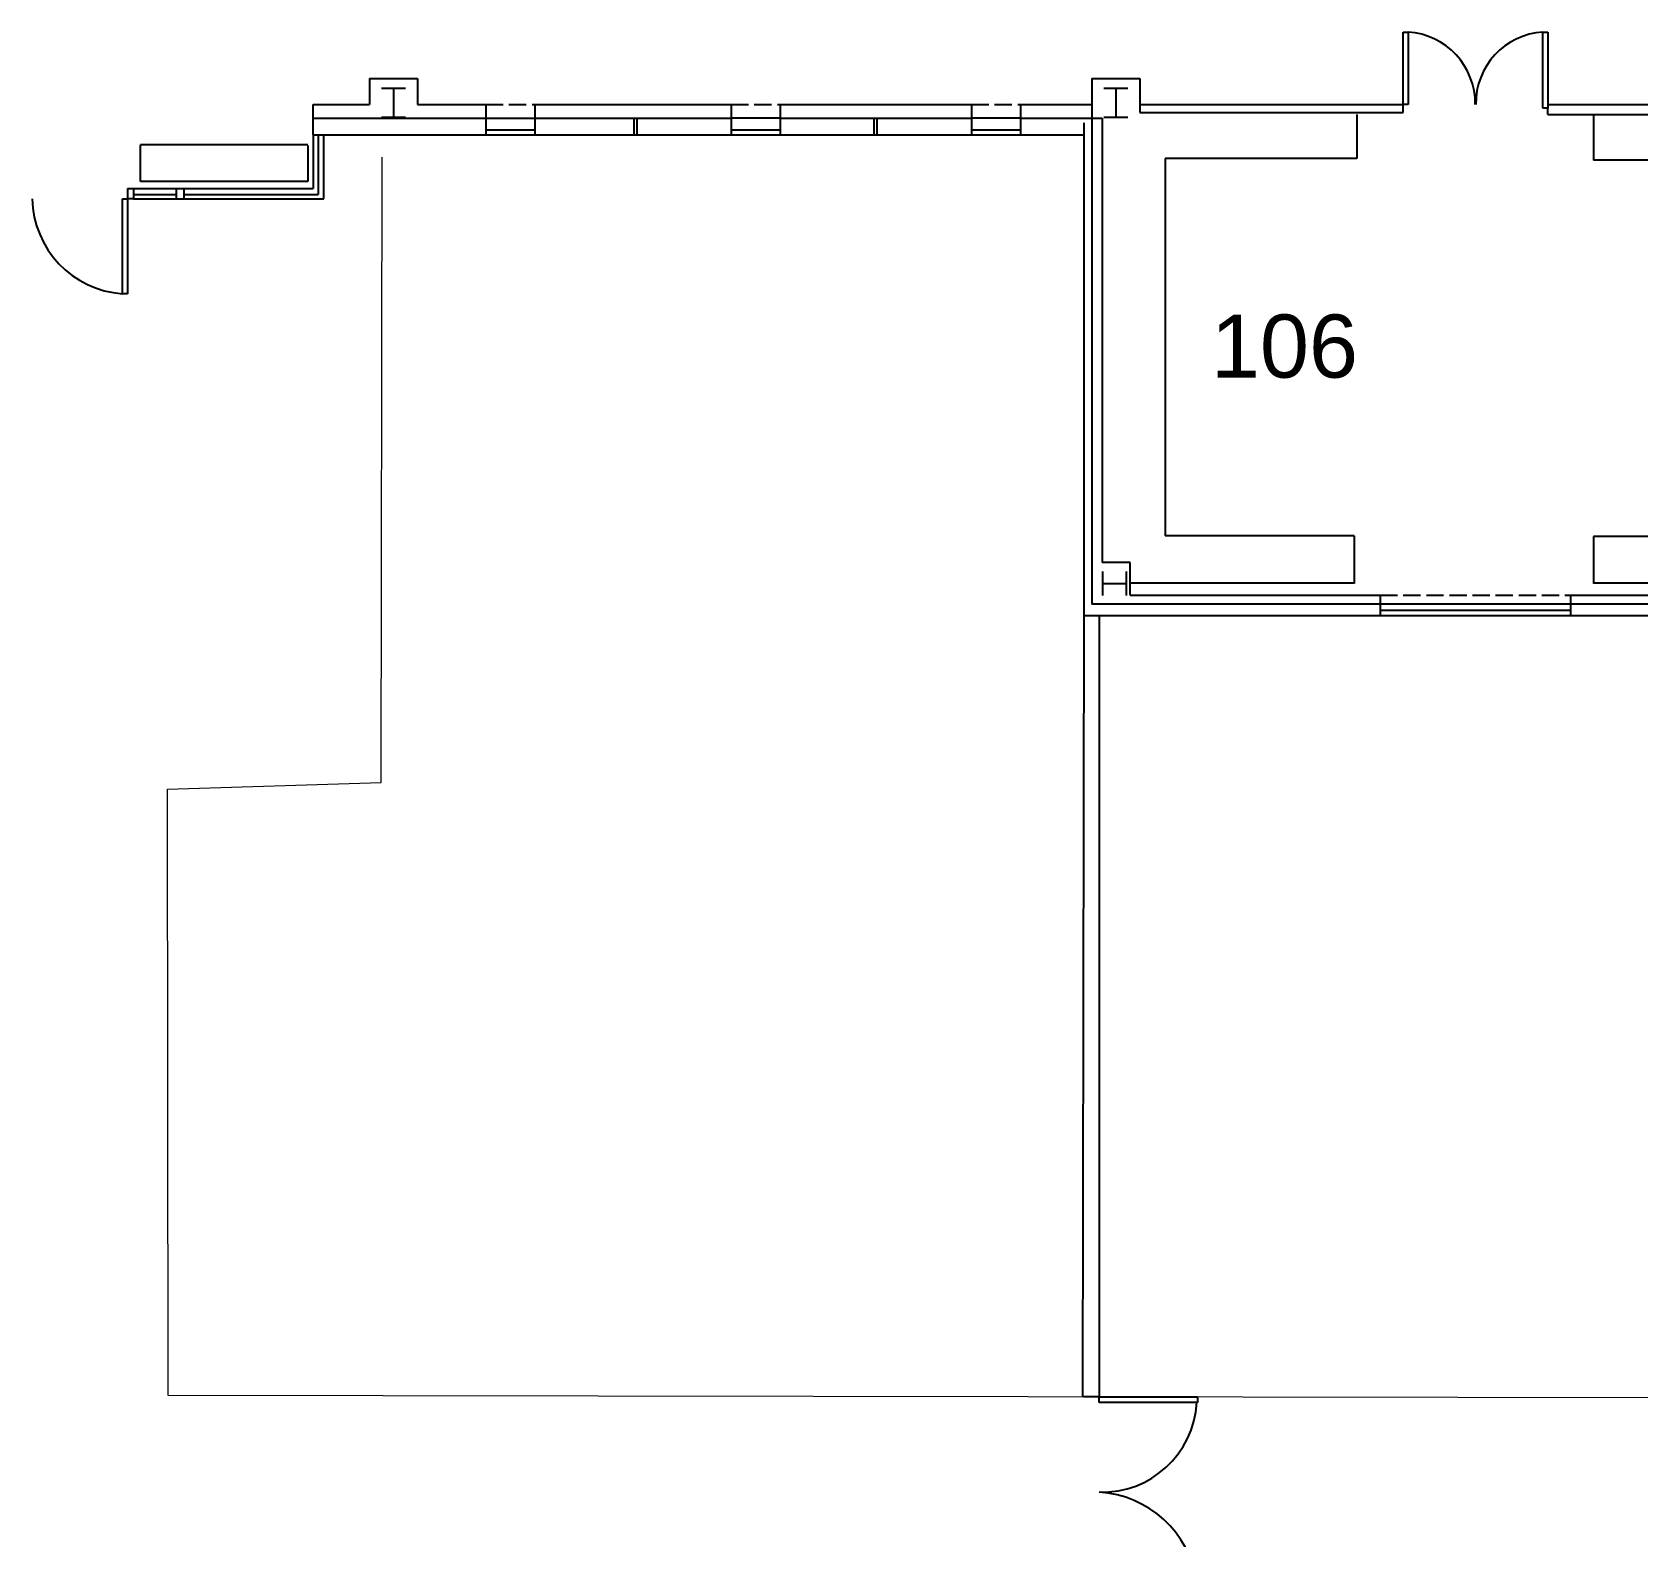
# Model space of a CAD drawing. Header units: inches. Extents: x -3488 to 2453, y 689 to 3968.
# Drawn here: x -724 to 77, y 2488 to 3239 of the extents above; entities that cross this region are included whole.
import ezdxf

# ---------------------------------------------------------------- set-up
doc = ezdxf.new("R2010")
doc.units = ezdxf.units.IN
doc.header["$LTSCALE"] = 96
doc.header["$MEASUREMENT"] = 0
doc.linetypes.add('HIDDEN', pattern=[0.12, 0.09, -0.03])
for name, color, linetype in [('A-DOOR', 4, 'CONTINUOUS'), ('A-EDIT', 9, 'CONTINUOUS'), ('A-FURN', 3, 'CONTINUOUS'), ('A-GLAZ', 3, 'CONTINUOUS'), ('A-PFLR-TEXT', 3, 'CONTINUOUS'), ('A-ROOF-OTLN', 6, 'HIDDEN'), ('A-WALL', 5, 'CONTINUOUS'), ('A-WALL-JAMB', 6, 'CONTINUOUS'), ('S-COLS', 6, 'CONTINUOUS')]:
    doc.layers.add(name, color=color, linetype=linetype)
doc.layers.add('L-SITE-WALK', color=6, linetype='CONTINUOUS', lineweight=0)
doc.styles.get("Standard").update_dxf_attribs({"font": 'arial.ttf'})

msp = doc.modelspace()

# ---------------------------------------------------------------- linework, layer by layer
at = {"layer": 'A-DOOR'}
for p, q in [((-39.92, 3199.21), (-39.92, 3239.36)), ((-39.92, 3239.36), (-37.43, 3239.36)), ((-37.43, 3239.36), (-37.43, 3203.24)), ((29.88, 3201.41), (29.88, 3239.36)), ((29.88, 3239.36), (32.37, 3239.36)), ((32.37, 3239.36), (32.37, 3201.41)), ((-37.43, 3203.24), (-39.92, 3203.24)), ((32.37, 3201.41), (29.88, 3201.41)), ((-679, 3108.74), (-679, 3156.16)), ((-679, 3156.16), (-676.44, 3156.16)), ((-676.44, 3156.16), (-676.44, 3108.74)), ((-676.44, 3108.74), (-679, 3108.74)), ((-191.65, 2558.11), (-142.52, 2558.11)), ((-191.65, 2555.29), (-191.65, 2558.11)), ((-142.52, 2558.11), (-142.52, 2555.29)), ((-142.52, 2555.29), (-191.65, 2555.29))]:
    msp.add_line(p, q, dxfattribs=at)
for centre, radius, start, end in [((-39.63, 3203.69), 35.74, 359.27962, 86.47956), ((32.09, 3203.69), 35.74, 93.52044, 180.72038), ((-675.42, 3157.27), 48.66, 181.30784, 265.78889), ((-190.13, 2557.95), 47.37, 268.24648, 356.78068), ((-194.89, 2457.94), 52.76, 8.68741, 86.43892)]:
    msp.add_arc(centre, radius, start, end, dxfattribs=at)
at = {"layer": 'A-EDIT'}
msp.add_line((-39.92, 3199.21), (-39.92, 3203.24), dxfattribs=at)
at = {"layer": 'A-FURN'}
for p, q in [((-63, 3198.24), (-63, 3176.32)), ((55.17, 3198.24), (55.17, 3175.51)), ((-586.5, 3183.03), (-670, 3183.03)), ((-670, 3164.8), (-670, 3183.03)), ((-586.5, 3182.8), (-586.5, 3164.8)), ((-63, 3176.32), (-158.68, 3176.32)), ((-158.68, 3176.32), (-158.68, 2987.9)), ((152.77, 3175.51), (55.17, 3175.51)), ((-586.5, 3164.8), (-670, 3164.8)), ((-64.28, 2987.9), (-158.68, 2987.9)), ((-64.28, 2987.9), (-64.28, 2964.1)), ((152.77, 2987.52), (55.17, 2987.52)), ((55.17, 2987.52), (55.17, 2964.1)), ((-176.08, 2964.53), (-64.28, 2964.53)), ((55.17, 2964.53), (167.4, 2964.53))]:
    msp.add_line(p, q, dxfattribs=at)
at = {"layer": 'A-GLAZ'}
for p, q in [((-497.61, 3196.35), (-473.01, 3196.35)), ((-497.61, 3190.51), (-473.01, 3190.51)), ((-350.58, 3196.35), (-375.18, 3196.35)), ((-375.18, 3190.51), (-350.58, 3190.51)), ((-230.64, 3196.35), (-255.25, 3196.35)), ((-255.25, 3190.51), (-230.64, 3190.51)), ((-583.86, 3188.16), (-583.88, 3161.27)), ((-581.35, 3188.16), (-581.35, 3158.34)), ((-578.51, 3156.16), (-578.51, 3188.16)), ((-497.61, 3188.16), (-473.01, 3188.16)), ((-375.18, 3188.16), (-350.58, 3188.16)), ((-255.25, 3188.16), (-230.64, 3188.16)), ((-673.49, 3161.27), (-651.98, 3161.27)), ((-673.49, 3158.34), (-651.98, 3158.34)), ((-648.3, 3161.27), (-583.88, 3161.27)), ((-648.3, 3158.34), (-581.35, 3158.34)), ((-673.49, 3156.16), (-651.98, 3156.16)), ((-648.3, 3156.16), (-578.51, 3156.16)), ((43.8, 2953.81), (-51.34, 2953.81)), ((43.8, 2950.67), (-51.34, 2950.67)), ((-51.34, 2948.16), (43.8, 2948.16))]:
    msp.add_line(p, q, dxfattribs=at)
at = {"layer": 'A-ROOF-OTLN'}
for p, q in [((-497.61, 3203.24), (-473.01, 3203.24)), ((-375.18, 3203.24), (-350.58, 3203.24)), ((-255.25, 3203.24), (-230.64, 3203.24)), ((-51.34, 2958.24), (43.8, 2958.24))]:
    msp.add_line(p, q, dxfattribs=at)
at = {"layer": 'A-WALL'}
for p, q in [((-555.68, 3216.16), (-555.68, 3203.24)), ((-555.68, 3216.16), (-531.68, 3216.16)), ((-555.68, 3216.16), (-531.68, 3216.16)), ((-555.68, 3216.16), (-531.68, 3216.16)), ((-531.68, 3216.16), (-531.68, 3203.24)), ((-195.24, 3216.16), (-195.24, 3203.24)), ((-195.24, 3216.16), (-171.24, 3216.16)), ((-195.24, 3216.16), (-195.24, 3192.16)), ((-195.24, 3216.16), (-171.24, 3216.16)), ((-195.24, 3216.16), (-195.24, 3192.16)), ((-195.24, 3216.16), (-171.24, 3216.16)), ((-171.24, 3216.16), (-171.24, 3199.21)), ((-583.86, 3188.16), (-583.88, 3203.24)), ((-583.86, 3203.24), (-555.68, 3203.24)), ((-531.68, 3203.24), (-497.61, 3203.24)), ((-497.61, 3203.24), (-497.61, 3188.16)), ((-473.01, 3188.16), (-473.01, 3203.24)), ((-473.01, 3203.24), (-375.18, 3203.24)), ((-375.18, 3203.24), (-375.18, 3188.16)), ((-350.58, 3188.16), (-350.58, 3203.24)), ((-350.58, 3203.24), (-255.25, 3203.24)), ((-255.25, 3203.24), (-255.25, 3188.16)), ((-230.64, 3188.16), (-230.64, 3203.24)), ((-230.64, 3203.24), (-195.24, 3203.24)), ((-171.24, 3203.24), (-39.92, 3203.24)), ((-171.24, 3199.21), (-39.92, 3199.21)), ((32.37, 3203.24), (169.52, 3203.24)), ((32.37, 3198.24), (32.37, 3201.41)), ((32.37, 3198.24), (179.61, 3198.24)), ((-583.88, 3196.35), (-497.61, 3196.35)), ((-473.01, 3196.35), (-375.18, 3196.35)), ((-423.8, 3196.35), (-423.8, 3188.16)), ((-422.14, 3188.16), (-422.14, 3196.35)), ((-350.58, 3196.35), (-255.25, 3196.35)), ((-303.95, 3196.35), (-303.95, 3188.16)), ((-302.29, 3188.16), (-302.29, 3196.35)), ((-230.64, 3196.35), (-190.07, 3196.35)), ((-199.23, 3194.14), (-199.23, 2948.16)), ((-195.24, 3192.16), (-195.24, 2953.81)), ((-190.07, 3196.35), (-190.07, 2974.57)), ((-583.86, 3188.16), (-497.61, 3188.16)), ((-473.01, 3188.16), (-375.18, 3188.16)), ((-350.58, 3188.16), (-255.25, 3188.16)), ((-230.64, 3188.16), (-199.23, 3188.16)), ((-176.08, 2974.57), (-190.07, 2974.57)), ((-176.08, 2958.24), (-176.08, 2974.57)), ((-176.08, 2958.24), (-51.34, 2958.24)), ((-51.34, 2958.24), (-51.34, 2948.16)), ((43.8, 2948.16), (43.8, 2958.24)), ((43.8, 2958.24), (167.4, 2958.24)), ((-51.34, 2953.81), (-195.24, 2953.81)), ((184.64, 2953.81), (43.8, 2953.81)), ((-199.24, 2948.16), (-199.91, 2558.11)), ((-199.23, 2948.16), (-51.34, 2948.16)), ((-191.6, 2948.16), (-191.65, 2558.11)), ((43.8, 2948.16), (190.8, 2948.16)), ((-191.65, 2558.11), (-199.38, 2558.11))]:
    msp.add_line(p, q, dxfattribs=at)
at = {"layer": 'A-WALL-JAMB'}
for p, q in [((-676.44, 3161.27), (-676.44, 3156.16)), ((-676.44, 3161.27), (-673.49, 3161.27)), ((-673.49, 3161.27), (-673.49, 3156.16)), ((-651.98, 3156.16), (-651.98, 3161.27)), ((-651.98, 3161.27), (-648.3, 3161.27)), ((-648.3, 3161.27), (-648.3, 3156.16)), ((-673.49, 3156.16), (-676.44, 3156.16)), ((-651.98, 3156.16), (-648.3, 3156.16))]:
    msp.add_line(p, q, dxfattribs=at)
at = {"layer": 'L-SITE-WALK'}
for p, q in [((-549.8, 2864.76), (-549.41, 3176.91)), ((-656.55, 2861.49), (-549.8, 2864.76)), ((-656.11, 2558.9), (-656.55, 2861.49)), ((169.04, 2557.47), (-656.11, 2558.9))]:
    msp.add_line(p, q, dxfattribs=at)
at = {"layer": 'S-COLS'}
for p, q in [((-549.68, 3211.45), (-537.68, 3211.45)), ((-543.68, 3211.45), (-543.68, 3196.88)), ((-189.23, 3211.44), (-177.23, 3211.44)), ((-189.23, 3211.44), (-177.23, 3211.44)), ((-189.23, 3211.44), (-177.23, 3211.44)), ((-183.23, 3211.44), (-183.23, 3196.88)), ((-183.23, 3211.44), (-183.23, 3196.88)), ((-183.23, 3211.44), (-183.23, 3196.88)), ((-549.68, 3196.88), (-537.68, 3196.88)), ((-189.23, 3196.88), (-177.23, 3196.88)), ((-189.23, 3196.88), (-177.23, 3196.88)), ((-189.23, 3196.88), (-177.23, 3196.88)), ((-189.94, 2970.16), (-189.94, 2958.16)), ((-177.94, 2958.16), (-177.94, 2970.16)), ((-189.94, 2964.16), (-177.94, 2964.16))]:
    msp.add_line(p, q, dxfattribs=at)

# ---------------------------------------------------------------- texts
at = {"layer": 'A-PFLR-TEXT'}
msp.add_text('106', height=31.5, dxfattribs=at).set_placement((-135.81, 3066.89))

doc.saveas('drawing.dxf')
